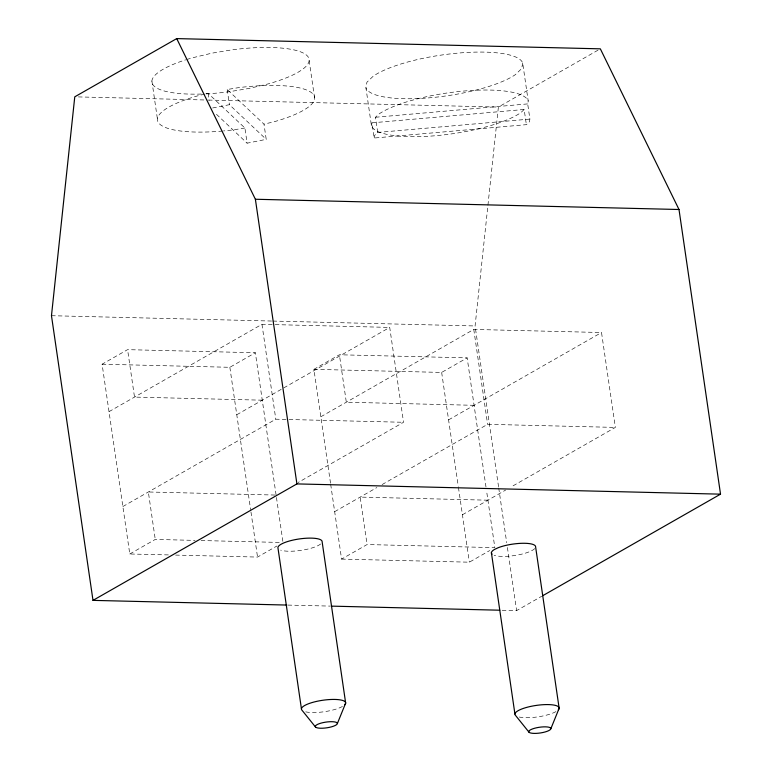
<?xml version="1.0" encoding="UTF-8"?>
<svg xmlns="http://www.w3.org/2000/svg" width="772" height="772" viewBox="0 0 772 772"><rect width="100%" height="100%" fill="white"/><g stroke="black" fill="none" stroke-linecap="round" stroke-linejoin="round"><path stroke-width="0.58" stroke-dasharray="3.86 2.9" d="M498.548 486.746L475.089 325.958L498.384 107.067L598.261 50.026M524.159 109.479L520.907 112.596A79.419 20.555 -8.3 0 1 435.717 135.708A79.419 20.555 -8.3 0 1 371.448 125.711L365.918 87.757L366.932 82.208L373.223 76.196A79.419 20.555 -8.3 0 1 458.414 53.075A79.419 20.555 -8.3 0 1 522.683 63.072L528.212 101.026L527.691 103.902L529.901 119.081L529.418 121.764L526.379 124.668L374.188 138.024L371.979 122.844L524.159 109.479L526.379 124.668M371.448 125.711L371.979 122.844M374.188 138.024L374.681 135.341L377.72 132.437L529.901 119.081M522.683 63.072L521.66 68.621L515.378 74.633A79.419 20.555 -8.3 0 1 430.187 97.754A79.419 20.555 -8.3 0 1 365.918 87.757M377.72 132.437L375.501 117.257L378.753 114.15A79.419 20.555 -8.3 0 1 463.943 91.028A79.419 20.555 -8.3 0 1 528.212 101.026M168.354 554.914L129.783 553.987L102.097 364.21L127.583 349.658L255.349 352.746L276.106 495.074M109.016 411.659L261.959 324.317L274.012 324.607M102.097 364.21L229.853 367.298L255.349 352.746M330.522 483.195L313.905 369.334L339.4 354.773L467.156 357.861L486.36 489.516M236.772 414.747L389.715 327.405L403.553 422.284L298.05 482.548M122.864 506.538L275.797 419.196L287.85 419.486M320.824 416.774L473.767 329.432L601.523 332.52L615.361 427.408L510.9 487.064M313.905 369.334L441.661 372.422L467.156 357.861M129.783 553.987L155.268 539.425L195.046 540.39M448.59 419.862L601.523 332.52M334.672 511.662L376.871 487.557M382.101 484.575L487.605 424.32L615.361 427.408M175.582 555.087L257.539 557.075L276.916 546.007M330.686 484.382L341.591 559.102L367.076 544.549L494.842 547.637L486.534 490.702M462.428 514.75L505.679 490.046M341.591 559.102L469.347 562.19L489.738 550.542M502.176 610.266L516.613 610.613L541.712 596.274M204.802 94.126L198.211 95.699A79.419 20.555 -8.3 0 0 158.453 122.671A79.419 20.555 -8.3 0 0 222.297 131.066M205.902 93.866L208.102 93.344L244.898 127.998L247.117 143.177L266.215 139.356L263.995 124.167L227.2 89.513L237.747 87.776A79.419 20.555 -8.3 0 1 312.428 93.431A79.419 20.555 -8.3 0 1 273.886 121.812L263.995 124.167M212.628 107.974L229.409 104.693L266.215 139.356M244.898 127.998L234.35 129.735A79.419 20.555 -8.3 0 1 223.504 130.95M375.501 117.257L527.691 103.902M78.377 96.915L207.147 100.032M208.353 100.061L498.384 107.067M51.473 315.709L271.705 321.036M272.902 321.065L475.089 325.958M275.218 324.636L389.715 327.405M262.268 400.185L134.511 397.097L127.583 349.658M474.076 405.31L346.319 402.222L339.4 354.773M289.056 419.514L403.553 422.284M274.9 495.045L148.349 491.986L155.268 539.425M487.914 500.188L360.157 497.1L367.076 544.549M201.067 540.535L279.416 542.427M287.956 605.084L330.078 606.097M216.45 114.304L247.117 143.177M498.722 487.933L506.712 542.726M507.407 547.483L516.613 610.613M473.767 329.432L487.605 424.32M441.661 372.422L458.278 486.283M458.452 487.47L469.347 562.19M309.138 60.563L314.677 98.517M261.959 324.317L275.797 419.196M227.2 89.513L229.409 104.693M276.453 497.448L283.034 542.513M208.102 93.344L209.125 100.35M229.853 367.298L250.62 509.626M250.968 512L257.539 557.075M151.891 81.041L157.42 118.994M206.085 93.856A79.419 20.555 -8.3 0 0 228.811 91.781L249.221 88.423L268.357 83.859A79.419 20.555 -8.3 0 0 306.899 55.478A79.419 20.555 -8.3 0 0 232.208 49.813L211.808 53.181L192.672 57.746A79.419 20.555 -8.3 0 0 186.824 59.483M201.241 94.049A79.419 20.555 -8.3 0 1 152.364 83.752A79.419 20.555 -8.3 0 1 185.685 59.84M534.745 548.593A22.34 5.78 -8.3 0 1 515.918 555.319A22.34 5.78 -8.3 0 1 494.119 555.29M555.956 711.601A22.34 5.78 -8.3 0 1 518.649 716.889M320.641 543.99A22.34 5.78 -8.3 0 1 301.476 550.311A22.34 5.78 -8.3 0 1 280.632 550.127M342.459 706.448A22.34 5.78 -8.3 0 1 305.162 711.726"/><path stroke-width="1.16" d="M337.374 723.528A11.165 2.895 -8.3 0 0 320.998 723.132A11.165 2.895 -8.3 0 0 320.583 728.237A11.165 2.895 -8.3 0 0 337.374 723.528L345.663 703.109L322.136 541.799A22.34 5.78 -8.3 0 0 300.501 538.779A22.34 5.78 -8.3 0 0 277.91 547.56L301.437 708.87M550.861 728.681A11.165 2.895 -8.3 0 0 534.485 728.286A11.165 2.895 -8.3 0 0 534.07 733.4A11.165 2.895 -8.3 0 0 550.861 728.681L559.15 708.271L535.623 546.962A22.34 5.78 -8.3 0 0 522.412 543.285A22.34 5.78 -8.3 0 0 498.21 547.705L494.601 549.384A22.34 5.78 -8.3 0 0 492.025 554.151M542.755 595.685L720.527 494.157L679.003 209.501L600.336 48.839L176.72 38.6L74.768 96.828L51.473 315.709L92.997 600.375L286.75 605.055M92.997 600.375L296.911 483.909L720.527 494.157M176.72 38.6L255.387 199.253L679.003 209.501M331.284 606.126L499.764 610.208M529.071 732.281L515.561 715.461A22.34 5.78 -8.3 0 1 537.515 705.241A22.34 5.78 -8.3 0 1 558.272 709.893M315.574 727.118L302.064 710.298A22.34 5.78 -8.3 0 1 324.028 700.088A22.34 5.78 -8.3 0 1 344.785 704.73M491.397 552.723L514.924 714.023M255.387 199.253L296.911 483.909"/></g></svg>
